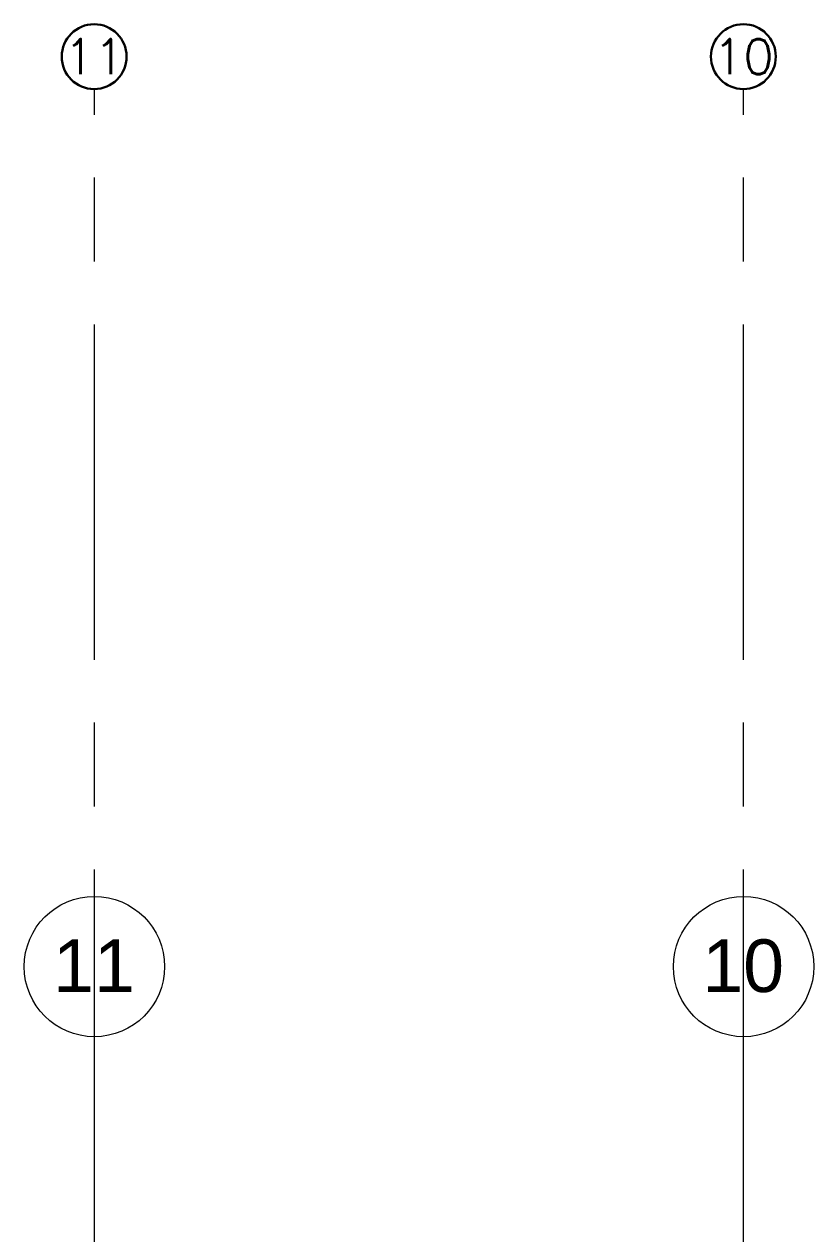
# Model space of a CAD drawing. Header units: inches. Extents: x 841 to 14369, y -4386 to -3225.
# Drawn here: x 1447.7 to 1717.7, y -3640.9 to -3227.3 of the extents above; entities that cross this region are included whole.
import ezdxf
from ezdxf.enums import TextEntityAlignment as Align
from ezdxf.xclip import XClip

# ---------------------------------------------------------------- set-up
doc = ezdxf.new("R2010")
doc.units = ezdxf.units.IN
doc.header["$MEASUREMENT"] = 0
doc.header["$XCLIPFRAME"] = 0
doc.linetypes.add('NBK_CenterX2', pattern=[1.083333, 0.666667, -0.125, 0.166667, -0.125])
doc.layers.get('Defpoints').update_dxf_attribs({"color": 250, "lineweight": 0})
for name, color, linetype, lineweight in [('!Gridline', 112, 'NBK_CenterX2', 5), ('!Gridline @ 1', 112, 'NBK_CenterX2', 5), ('S-GRID-IDEN', 1, 'Continuous', 9)]:
    doc.layers.add(name, color=color, linetype=linetype, lineweight=lineweight)
doc.styles.add('Arial Narrow Bold', font='')
doc.styles.add('Arial_1', font='arial.ttf', dxfattribs={"height": 18})
doc.styles.add('Romans', font='romans.shx', dxfattribs={"width": 0.8})
doc.styles.get('Arial Narrow Bold').set_extended_font_data('Arial Narrow', bold=True)

# ---------------------------------------------------------------- blocks, each defined once
blk = doc.blocks.new('A$C5F5E00A7')
for p, q in [((72, -364.16), (72, 207.16)), ((72, -364.16), (72, 207.16)), ((294, -364.16), (294, 207.16)), ((294, -364.16), (294, 207.16))]:
    blk.add_line(p, q)
at = {"layer": 'S-GRID-IDEN'}
for centre in [(72, 231.16), (72, 231.16), (294, 231.16), (294, 231.16)]:
    blk.add_circle(centre, 24, dxfattribs=at)
at = {"char_height": 18, "width": 16.968, "attachment_point": 1, "style": 'Arial_1'}
for s, insert in [('11', (57.86, 240.45)), ('11', (57.86, 240.45)), ('10', (279.86, 240.45)), ('10', (279.86, 240.45))]:
    blk.add_mtext(s, dxfattribs=dict(at, insert=insert))
blk = doc.blocks.new('SYM_Gridline')
at = {"linetype": 'Continuous', "lineweight": 30}
blk.add_circle((0, 0), 0.25, dxfattribs=at)
at = {"style": 'Arial Narrow Bold'}
blk.add_attdef('GRIDLINE', text='', height=0.2, dxfattribs=at).set_placement((0, 0), align=Align.MIDDLE_CENTER)
blk = doc.blocks.new('GRID_ELEV NORTH_N')
at = {"layer": '!Gridline'}
for p, q in [((-2.8948, 1.0278), (-2.8948, 13.8025)), ((-1.6044, 1.0278), (-1.6044, 13.8025))]:
    blk.add_line(p, q, dxfattribs=at)
at = {"layer": '!Gridline @ 1'}
ref = blk.add_blockref('SYM_Gridline', (-2.8953, 13.866), dxfattribs=dict(at, xscale=0.257871263233, yscale=0.257871263233, zscale=0.257871263233))
ref.add_attrib('GRIDLINE', '11', dxfattribs={"layer": '0', "height": 0.06998, "style": 'Romans'}).set_placement((-2.8953, 13.866, 7.8226), align=Align.MIDDLE_CENTER)
ref = blk.add_blockref('SYM_Gridline', (-1.6048, 13.866), dxfattribs=dict(at, xscale=0.257871263233, yscale=0.257871263233, zscale=0.257871263233))
ref.add_attrib('GRIDLINE', '10', dxfattribs={"layer": '0', "height": 0.06998, "style": 'Romans'}).set_placement((-1.6048, 13.866, 7.8226), align=Align.MIDDLE_CENTER)

msp = doc.modelspace()

# ---------------------------------------------------------------- block references
ref = msp.add_blockref('GRID_ELEV NORTH_N', (1969.71, -5623.81, -1349.31), dxfattribs=dict(xscale=172.031999999448, yscale=172.031999999448, zscale=172.031999999448))
XClip(ref).set_block_clipping_path([(-7.0316507845, 8.3338612674), (70.2019192724, 15.9895587659)])
at = {"layer": 'Defpoints', "color": 1}
msp.add_blockref('A$C5F5E00A7', (1399.71, -3780.72), dxfattribs=at)

doc.saveas('drawing.dxf')
